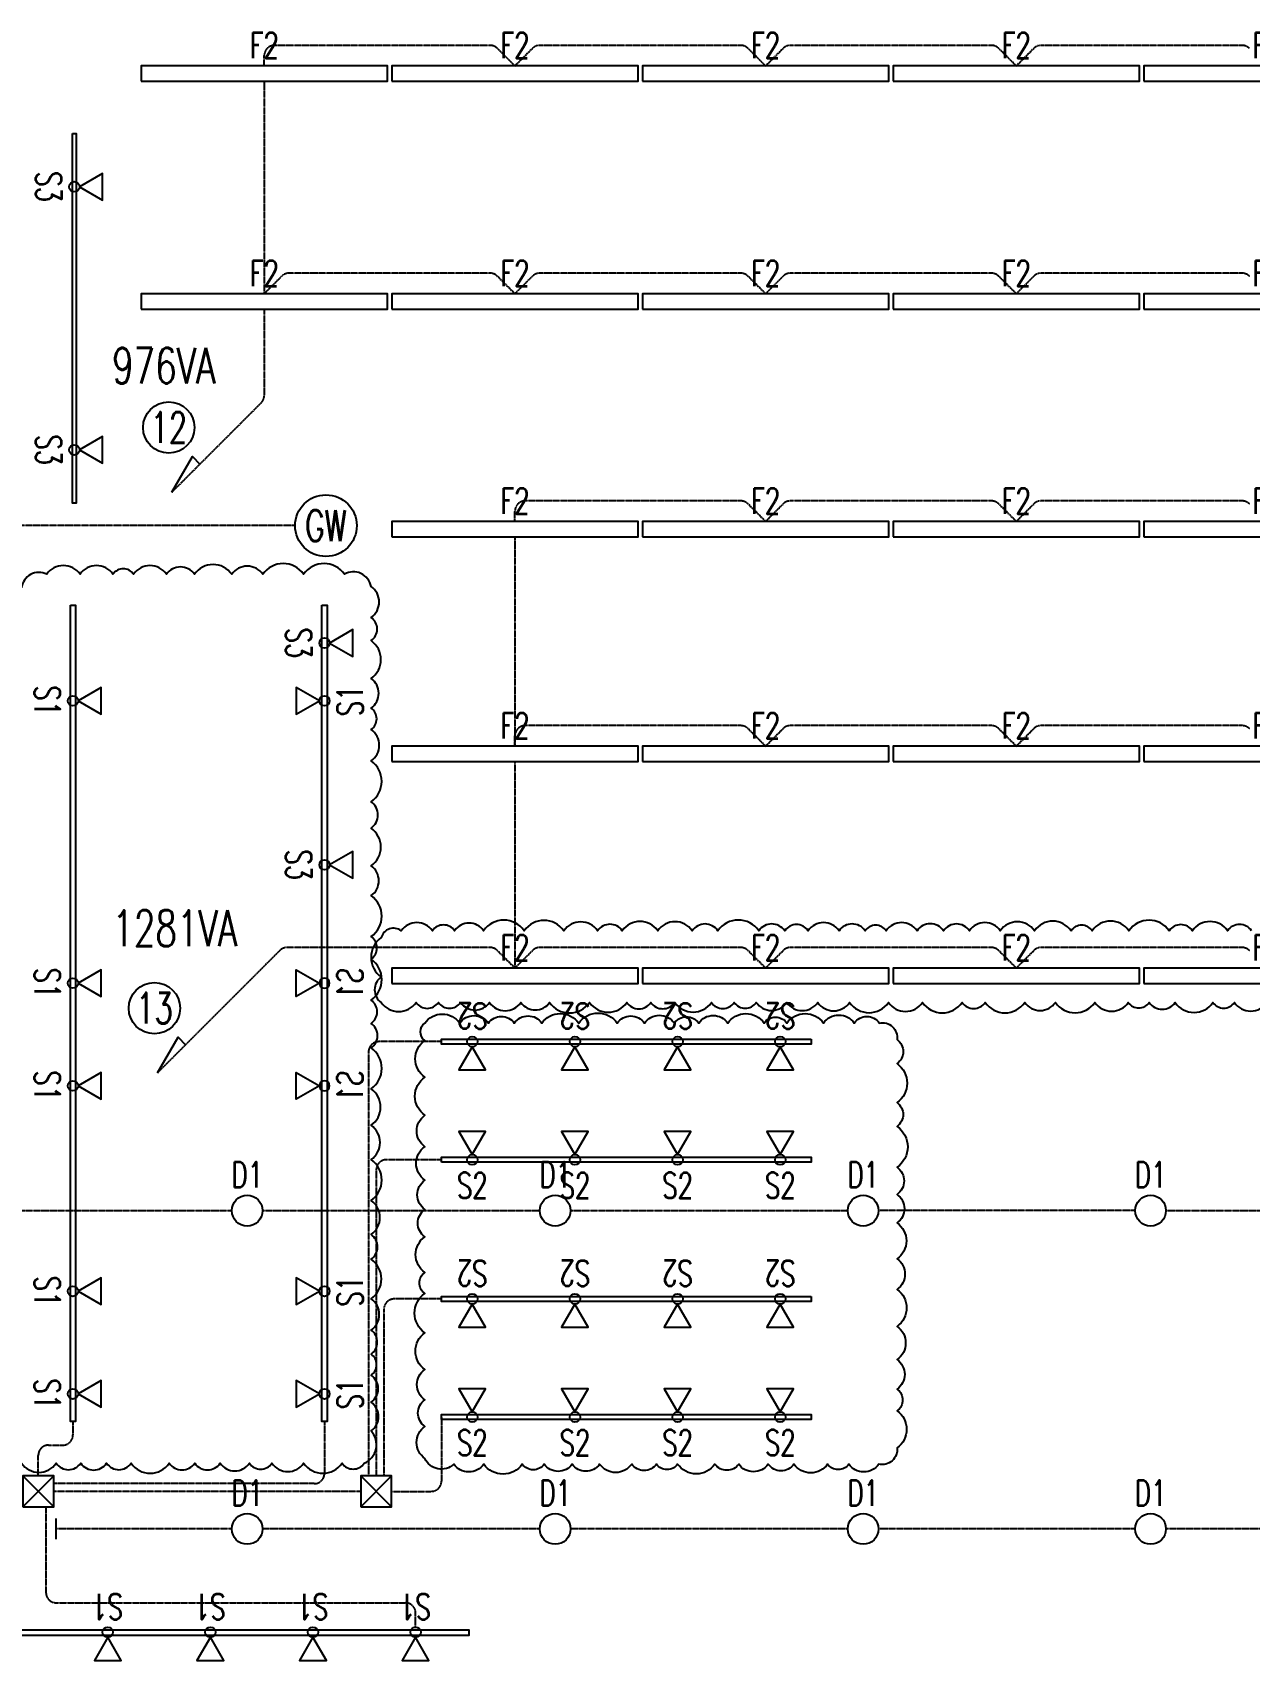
# Model space of a CAD drawing. Header units: millimetres. Extents: x 3999 to 176614, y 1464 to 57550.
# Drawn here: x 133713 to 145567, y 18870 to 34726 of the extents above; entities that cross this region are included whole.
import ezdxf
from ezdxf.enums import TextEntityAlignment as Align

# ---------------------------------------------------------------- set-up
doc = ezdxf.new("R2010")
doc.units = ezdxf.units.MM
doc.header["$LTSCALE"] = 0.2
doc.set_wipeout_variables(frame=1)
doc.linetypes.add('CENTER', pattern=[50.8, 31.75, -6.35, 6.35, -6.35])
for name, color, linetype in [('1_シンボル', 2, 'Continuous'), ('1_回路番号', 4, 'Continuous'), ('1_配線_1', 1, 'Continuous'), ('1_配線_4', 1, 'CENTER')]:
    doc.layers.add(name, color=color, linetype=linetype)
doc.layers.add('1_追加変更', color=10, linetype='Continuous', plot=False)
doc.layers.add('kakure', color=170, linetype='Continuous', plot=False)
doc.styles.get("Standard").update_dxf_attribs({"font": 'simplex.shx', "width": 0.8, "bigfont": 'extfont2.shx'})

# ---------------------------------------------------------------- blocks, each defined once
blk = doc.blocks.new('L-40WX1B')
at = {"color": 0, "linetype": 'ByBlock'}
blk.add_lwpolyline([(-600, -75), (600, -75), (600, 75), (-600, 75)], close=True, dxfattribs=at)
blk = doc.blocks.new('F2')
at = {"layer": '1_シンボル', "lineweight": -3, "xscale": 2}
blk.add_blockref('L-40WX1B', (0, 0), dxfattribs=at)
at = {"layer": 'kakure', "width": 0.7}
blk.add_text('F2', height=250, dxfattribs=at).set_placement((0, 275), align=Align.MIDDLE)
blk = doc.blocks.new('L-DL')
at = {"color": 0, "linetype": 'ByBlock'}
blk.add_circle((0, 0), 150, dxfattribs=at)
blk = doc.blocks.new('D1')
at = {"layer": '1_シンボル', "linetype": 'Continuous', "lineweight": -3, "transparency": 33554687}
blk.add_blockref('L-DL', (0, 0), dxfattribs=at)
at = {"layer": 'kakure', "width": 0.7}
blk.add_text('D1', height=250, dxfattribs=at).set_placement((0, 350), align=Align.MIDDLE)
blk = doc.blocks.new('L-ｽﾎﾟｯﾄﾗｲﾄ')
at = {"color": 0, "linetype": 'ByBlock'}
blk.add_lwpolyline([(100, 0), (325, -130), (325, 130)], close=True, dxfattribs=at)
blk.add_circle((50, 0), 50, dxfattribs=at)
blk = doc.blocks.new('S1')
at = {"layer": '1_シンボル', "lineweight": -3, "rotation": 90}
blk.add_blockref('L-ｽﾎﾟｯﾄﾗｲﾄ', (0, -50), dxfattribs=at)
at = {"layer": 'kakure', "width": 0.7}
blk.add_text('S1', height=250, dxfattribs=at).set_placement((0, -250), align=Align.MIDDLE)
blk = doc.blocks.new('S3')
at = {"layer": '1_シンボル', "lineweight": -3, "rotation": 90}
blk.add_blockref('L-ｽﾎﾟｯﾄﾗｲﾄ', (0, -50), dxfattribs=at)
at = {"layer": 'kakure', "width": 0.7}
blk.add_text('S3', height=250, dxfattribs=at).set_placement((0, -250), align=Align.MIDDLE)
blk = doc.blocks.new('ゲートウェイ')
at = {"color": 0, "lineweight": -3}
blk.add_circle((0, 0), 300, dxfattribs=at)
at = {"color": 0, "lineweight": -3, "width": 0.7}
blk.add_text('GW', height=300, dxfattribs=at).set_placement((0, 0), align=Align.MIDDLE)
blk = doc.blocks.new('C-ﾌﾟﾙﾎﾞｯｸｽ')
at = {"color": 0, "linetype": 'ByBlock'}
for p, q in [((-150, 150), (150, -150)), ((150, 150), (-150, -150))]:
    blk.add_line(p, q, dxfattribs=at)
blk.add_lwpolyline([(-150, -150), (150, -150), (150, 150), (-150, 150)], close=True, dxfattribs=at)
blk = doc.blocks.new('S2')
at = {"layer": '1_シンボル', "lineweight": -3, "rotation": 90}
blk.add_blockref('L-ｽﾎﾟｯﾄﾗｲﾄ', (0, -50), dxfattribs=at)
at = {"layer": 'kakure', "width": 0.7}
blk.add_text('S2', height=250, dxfattribs=at).set_placement((0, -250), align=Align.MIDDLE)

msp = doc.modelspace()

# ---------------------------------------------------------------- linework, layer by layer
at = {"layer": '1_シンボル', "color": 7}
for points in [[(134101, 33743), (134139, 33743), (134139, 30143), (134101, 30143)], [(134082, 29147), (134132, 29147), (134132, 21197), (134082, 21197)], [(136532, 29147), (136582, 29147), (136582, 21197), (136532, 21197)], [(141297, 24922), (141297, 24872), (137697, 24872), (137697, 24922)], [(137697, 23722), (137697, 23772), (141297, 23772), (141297, 23722)], [(141297, 22416), (141297, 22366), (137697, 22366), (137697, 22416)], [(137697, 21216), (137697, 21266), (141297, 21266), (141297, 21216)], [(132985, 19116), (137965, 19116), (137965, 19166), (132985, 19166)]]:
    msp.add_lwpolyline(points, close=True, dxfattribs=at)
at = {"layer": '1_追加変更'}
msp.add_lwpolyline([(145587, 25978, 0.520567), (145354, 25978, 0.520567), (145012, 25978, 0.520567), (144785, 25978, 0.520567), (144393, 25978, 0.520567), (144035, 25978, 0.520567), (143829, 25978, 0.520567), (143473, 25978, 0.520567), (143140, 25978, 0.520567), (142839, 25978, 0.520567), (142587, 25978, 0.520567), (142329, 25978, 0.520567), (142029, 25978, 0.520567), (141823, 25978, 0.520567), (141569, 25978, 0.520567), (141269, 25978, 0.520567), (141040, 25978, 0.520567), (140787, 25978, 0.520567), (140389, 25978, 0.520567), (140139, 25978, 0.520567), (139803, 25978, 0.520567), (139458, 25978, 0.520567), (139218, 25978, 0.520567), (138888, 25978, 0.520567), (138502, 25978, 0.520567), (138107, 25978, 0.520567), (137824, 25978, 0.520567), (137608, 25978, 0.520567), (137305, 25978, 0.520567), (137110, 25910, 0.520567), (137110, 25527, 0.520567), (137110, 25278, 0.520567), (137449, 25278, 0.520567), (137667, 25278, 0.520567), (137883, 25278, 0.520567), (138164, 25278, 0.520567), (138470, 25278, 0.520567), (138749, 25278, 0.520567), (139139, 25278, 0.520567), (139502, 25278, 0.520567), (139736, 25278, 0.520567), (139969, 25278, 0.520567), (140326, 25278, 0.520567), (140548, 25278, 0.520567), (140763, 25278, 0.520567), (141060, 25278, 0.520567), (141362, 25278, 0.520567), (141672, 25278, 0.520567), (142051, 25278, 0.520567), (142382, 25278, 0.520567), (142768, 25278, 0.520567), (142993, 25278, 0.520567), (143379, 25278, 0.520567), (143677, 25278, 0.520567), (144061, 25278, 0.520567), (144387, 25278, 0.520567), (144591, 25278, 0.520567), (144844, 25278, 0.520567), (145212, 25278, 0.520567), (145421, 25278, 0.520567), (145738, 25278, 0.520567)], format="xyb", dxfattribs=at)
msp.add_lwpolyline([(137535, 25078, -0.520567), (137874, 25078, -0.520567), (138154, 25078, -0.520567), (138406, 25078, -0.520567), (138675, 25078, -0.520567), (139033, 25078, -0.520567), (139408, 25078, -0.520567), (139674, 25078, -0.520567), (139965, 25078, -0.520567), (140202, 25078, -0.520567), (140485, 25078, -0.520567), (140839, 25078, -0.520567), (141062, 25078, -0.520567), (141417, 25078, -0.520567), (141718, 25078, -0.520567), (141962, 25078, -0.520567), (142134, 24917, -0.520567), (142134, 24683, -0.520567), (142134, 24303, -0.520567), (142134, 24072, -0.520567), (142134, 23673, -0.520567), (142134, 23408, -0.520567), (142134, 23132, -0.520567), (142134, 22781, -0.520567), (142134, 22484, -0.520567), (142134, 22124, -0.520567), (142134, 21800, -0.520567), (142134, 21512, -0.520567), (142134, 21301, -0.520567), (142134, 20941, -0.520567), (141957, 20782, -0.520567), (141664, 20782, -0.520567), (141458, 20782, -0.520567), (141130, 20782, -0.520567), (140879, 20782, -0.520567), (140592, 20782, -0.520567), (140361, 20782, -0.520567), (139997, 20782, -0.520567), (139791, 20782, -0.520567), (139550, 20782, -0.520567), (139237, 20782, -0.520567), (138969, 20782, -0.520567), (138697, 20782, -0.520567), (138484, 20782, -0.520567), (138109, 20782, -0.520567), (137816, 20782, -0.520567), (137535, 20837, -0.520567), (137535, 21150, -0.520567), (137535, 21409, -0.520567), (137535, 21705, -0.520567), (137535, 22061, -0.520567), (137535, 22445, -0.520567), (137535, 22649, -0.520567), (137535, 22996, -0.520567), (137535, 23262, -0.520567), (137535, 23548, -0.520567), (137535, 23874, -0.520567), (137535, 24180, -0.520567), (137535, 24551, -0.520567), (137535, 24909, -0.520567)], format="xyb", close=True, dxfattribs=at)
at = {"layer": '1_配線_1'}
msp.add_line((133944, 20051), (133944, 20251), dxfattribs=at)
for points in [[(135071, 30250), (135271, 30596), (135344, 30523)], [(134931, 24594), (135131, 24940), (135204, 24867)]]:
    msp.add_lwpolyline(points, dxfattribs=at)
at = {"layer": '1_配線_4'}
for p, q in [((138170, 34601), (136070, 34601)), ((138412, 34401), (138241, 34572)), ((138412, 34401), (138583, 34572)), ((140612, 34601), (138653, 34601)), ((140854, 34401), (140683, 34572)), ((140854, 34401), (141025, 34572)), ((143054, 34601), (141095, 34601)), ((143296, 34401), (143125, 34572)), ((143296, 34401), (143467, 34572)), ((145496, 34601), (143537, 34601)), ((135970, 34401), (135970, 34501)), ((135970, 34251), (135970, 32182)), ((135970, 32182), (136141, 32353)), ((138170, 32382), (136211, 32382)), ((138412, 32182), (138241, 32353)), ((138412, 32182), (138583, 32353)), ((140612, 32382), (138653, 32382)), ((140854, 32182), (140683, 32353)), ((140854, 32182), (141025, 32353)), ((143054, 32382), (141095, 32382)), ((143296, 32182), (143125, 32353)), ((143296, 32182), (143467, 32353)), ((145496, 32382), (143537, 32382)), ((135970, 32032), (135970, 31190)), ((135941, 31120), (135071, 30250)), ((140612, 30164), (138512, 30164)), ((140854, 29964), (140683, 30135)), ((140854, 29964), (141025, 30135)), ((143054, 30164), (141095, 30164)), ((143296, 29964), (143125, 30135)), ((143296, 29964), (143467, 30135)), ((145496, 30164), (143537, 30164)), ((138412, 29964), (138412, 30064)), ((136271, 29923), (132894, 29923)), ((138412, 29814), (138412, 27775)), ((140612, 27975), (138512, 27975)), ((140854, 27775), (140683, 27946)), ((140854, 27775), (141025, 27946)), ((143054, 27975), (141095, 27975)), ((143296, 27775), (143125, 27946)), ((143296, 27775), (143467, 27946)), ((145496, 27975), (143537, 27975)), ((138412, 27775), (138412, 27875)), ((138412, 27625), (138412, 25614)), ((136121, 25784), (134931, 24594)), ((138170, 25814), (136192, 25814)), ((138412, 25614), (138241, 25784)), ((138412, 25614), (138583, 25784)), ((140612, 25814), (138653, 25814)), ((140854, 25614), (140683, 25784)), ((140854, 25614), (141025, 25784)), ((143054, 25814), (141095, 25814)), ((143296, 25614), (143125, 25784)), ((143296, 25614), (143467, 25784)), ((145496, 25814), (143537, 25814)), ((137697, 24897), (137086, 24897)), ((136986, 24797), (136986, 20667)), ((137061, 23647), (137061, 20667)), ((137697, 23747), (137161, 23747)), ((133501, 23251), (135654, 23251)), ((135954, 23251), (138654, 23251)), ((138954, 23251), (141654, 23251)), ((144454, 23251), (141954, 23251)), ((144754, 23251), (147154, 23251)), ((137697, 22391), (137236, 22391)), ((137136, 22291), (137136, 20667)), ((134107, 21197), (134107, 21067)), ((136557, 21197), (136557, 20692)), ((137697, 21241), (137697, 20617)), ((133869, 20967), (134007, 20967)), ((133769, 20667), (133769, 20867)), ((136457, 20592), (133919, 20592)), ((136911, 20517), (133919, 20517)), ((137211, 20517), (137597, 20517)), ((133844, 20367), (133844, 19531)), ((135654, 20151), (133944, 20151)), ((138654, 20151), (135954, 20151)), ((141654, 20151), (138954, 20151)), ((144454, 20151), (141954, 20151)), ((147154, 20151), (144754, 20151)), ((133944, 19431), (137345, 19431)), ((137445, 19195), (137445, 19331))]:
    msp.add_line(p, q, dxfattribs=at)
for centre, start, end in [((136070, 34501), 90, 180), ((138170, 34501), 45, 90), ((138653, 34501), 90, 135), ((140612, 34501), 45, 90), ((141095, 34501), 90, 135), ((143054, 34501), 45, 90), ((143537, 34501), 90, 135), ((145496, 34501), 45, 90), ((136211, 32282), 90, 135), ((138170, 32282), 45, 90), ((138653, 32282), 90, 135), ((140612, 32282), 45, 90), ((141095, 32282), 90, 135), ((143054, 32282), 45, 90), ((143537, 32282), 90, 135), ((145496, 32282), 45, 90), ((135870, 31190), 315, 0), ((138512, 30064), 90, 180), ((140612, 30064), 45, 90), ((141095, 30064), 90, 135), ((143054, 30064), 45, 90), ((143537, 30064), 90, 135), ((145496, 30064), 45, 90), ((138512, 27875), 90, 180), ((140612, 27875), 45, 90), ((141095, 27875), 90, 135), ((143054, 27875), 45, 90), ((143537, 27875), 90, 135), ((145496, 27875), 45, 90), ((136192, 25714), 90, 135), ((138170, 25714), 45, 90), ((138653, 25714), 90, 135), ((140612, 25714), 45, 90), ((141095, 25714), 90, 135), ((143054, 25714), 45, 90), ((143537, 25714), 90, 135), ((145496, 25714), 45, 90), ((137086, 24797), 90, 180), ((137161, 23647), 90, 180), ((137236, 22291), 90, 180), ((133869, 20867), 90, 180), ((134007, 21067), 270, 0), ((136457, 20692), 270, 0), ((137597, 20617), 270, 0), ((133944, 19531), 180, 270), ((137345, 19331), 0, 90)]:
    msp.add_arc(centre, 100, start, end, dxfattribs=at)

# ---------------------------------------------------------------- block references
at = {"layer": '1_シンボル'}
for name, p in [('F2', (135970, 34326)), ('F2', (138412, 34326)), ('F2', (140854, 34326)), ('F2', (143296, 34326)), ('F2', (145738, 34326)), ('F2', (135970, 32107)), ('F2', (138412, 32107)), ('F2', (140854, 32107)), ('F2', (143296, 32107)), ('F2', (145738, 32107)), ('F2', (138412, 29889)), ('F2', (140854, 29889)), ('F2', (143296, 29889)), ('F2', (145738, 29889)), ('ゲートウェイ', (136571, 29923)), ('F2', (138412, 27700)), ('F2', (140854, 27700)), ('F2', (143296, 27700)), ('F2', (145738, 27700)), ('F2', (138412, 25539)), ('F2', (140854, 25539)), ('F2', (143296, 25539)), ('F2', (145738, 25539)), ('S2', (137997, 23747)), ('S2', (138997, 23747)), ('S2', (139997, 23747)), ('S2', (140997, 23747)), ('D1', (135804, 23251)), ('D1', (138804, 23251)), ('D1', (141804, 23251)), ('D1', (144604, 23251)), ('S2', (137997, 21241)), ('S2', (138997, 21241)), ('S2', (139997, 21241)), ('S2', (140997, 21241)), ('D1', (135804, 20151)), ('D1', (138804, 20151)), ('D1', (141804, 20151)), ('D1', (144604, 20151))]:
    msp.add_blockref(name, p, dxfattribs=at)
for name, p, rotation in [('S3', (134120, 33224), 270), ('S3', (134120, 30661), 270), ('S3', (136557, 28780), 270), ('S1', (134107, 28217), 270), ('S1', (136557, 28217), 90), ('S3', (136557, 26619), 270), ('S1', (134107, 25467), 270), ('S2', (137997, 24897), 180), ('S2', (138997, 24897), 180), ('S2', (139997, 24897), 180), ('S2', (140997, 24897), 180), ('S1', (134107, 24467), 270), ('S2', (137997, 22391), 180), ('S2', (138997, 22391), 180), ('S2', (139997, 22391), 180), ('S2', (140997, 22391), 180), ('S1', (134107, 22466), 270), ('S1', (136557, 22466), 90), ('S1', (134107, 21466), 270), ('S1', (136557, 21466), 90), ('S1', (134445, 19145), 180), ('S1', (135445, 19145), 180), ('S1', (136445, 19145), 180), ('S1', (137445, 19145), 180)]:
    msp.add_blockref(name, p, dxfattribs=dict(at, rotation=rotation))
at = {"layer": '1_シンボル', "xscale": -1, "rotation": 90}
for p in [(136557, 25467), (136557, 24467)]:
    msp.add_blockref('S1', p, dxfattribs=at)
at = {"layer": '1_シンボル', "linetype": 'Continuous', "lineweight": -3}
for p in [(133769, 20517), (137061, 20517)]:
    msp.add_blockref('C-ﾌﾟﾙﾎﾞｯｸｽ', p, dxfattribs=at)

# ---------------------------------------------------------------- texts
at = {"layer": 'kakure', "lineweight": -3, "width": 0.7}
msp.add_text('976VA', height=350, dxfattribs=at).set_placement((134488, 31306))
at = {"layer": 'kakure', "color": 210, "lineweight": -3, "width": 0.7}
msp.add_text('1281VA', height=350, dxfattribs=at).set_placement((134490, 25827))

# ---------------------------------------------------------------- next in the draw order: wipeouts: each hides what was drawn before it
for points in [[(135039, 31171), (135037, 31171), (135035, 31171), (135033, 31171), (135032, 31171), (135030, 31171), (135028, 31171), (135026, 31171), (135024, 31171), (135022, 31171), (135021, 31171), (135019, 31170), (135017, 31170), (135015, 31170), (135013, 31170), (135011, 31170), (135010, 31170), (135008, 31169), (135006, 31169), (135004, 31169), (135002, 31169), (135001, 31168), (134999, 31168), (134997, 31168), (134995, 31168), (134993, 31167), (134992, 31167), (134990, 31167), (134988, 31166), (134986, 31166), (134984, 31166), (134982, 31165), (134981, 31165), (134979, 31165), (134977, 31164), (134975, 31164), (134974, 31163), (134972, 31163), (134970, 31163), (134968, 31162), (134966, 31162), (134965, 31161), (134963, 31161), (134961, 31160), (134959, 31160), (134958, 31159), (134956, 31159), (134954, 31158), (134952, 31158), (134951, 31157), (134949, 31157), (134947, 31156), (134945, 31155), (134944, 31155), (134942, 31154), (134940, 31154), (134938, 31153), (134937, 31152), (134935, 31152), (134933, 31151), (134932, 31150), (134930, 31150), (134928, 31149), (134927, 31148), (134925, 31148), (134923, 31147), (134921, 31146), (134920, 31145), (134918, 31145), (134916, 31144), (134915, 31143), (134913, 31142), (134912, 31141), (134910, 31141), (134908, 31140), (134907, 31139), (134905, 31138), (134903, 31137), (134902, 31136), (134900, 31135), (134899, 31135), (134897, 31134), (134895, 31133), (134894, 31132), (134892, 31131), (134891, 31130), (134889, 31129), (134887, 31128), (134886, 31127), (134884, 31126), (134883, 31125), (134881, 31124), (134880, 31123), (134878, 31122), (134877, 31121), (134875, 31120), (134874, 31119), (134872, 31118), (134871, 31117), (134869, 31116), (134868, 31115), (134866, 31114), (134865, 31113), (134863, 31112), (134862, 31110), (134860, 31109), (134859, 31108), (134857, 31107), (134856, 31106), (134855, 31105), (134853, 31104), (134852, 31102), (134850, 31101), (134849, 31100), (134848, 31099), (134846, 31098), (134845, 31096), (134844, 31095), (134842, 31094), (134841, 31093), (134840, 31091), (134838, 31090), (134837, 31089), (134836, 31088), (134834, 31086), (134833, 31085), (134832, 31084), (134830, 31082), (134829, 31081), (134828, 31080), (134827, 31078), (134825, 31077), (134824, 31076), (134823, 31074), (134822, 31073), (134820, 31072), (134819, 31070), (134818, 31069), (134817, 31067), (134816, 31066), (134815, 31065), (134813, 31063), (134812, 31062), (134811, 31060), (134810, 31059), (134809, 31058), (134808, 31056), (134807, 31055), (134806, 31053), (134804, 31052), (134803, 31050), (134802, 31049), (134801, 31047), (134800, 31046), (134799, 31044), (134798, 31043), (134797, 31041), (134796, 31040), (134795, 31038), (134794, 31037), (134793, 31035), (134792, 31033), (134791, 31032), (134790, 31030), (134789, 31029), (134788, 31027), (134787, 31026), (134786, 31024), (134786, 31022), (134785, 31021), (134784, 31019), (134783, 31018), (134782, 31016), (134781, 31014), (134780, 31013), (134780, 31011), (134779, 31009), (134778, 31008), (134777, 31006), (134776, 31004), (134776, 31003), (134775, 31001), (134774, 30999), (134773, 30998), (134773, 30996), (134772, 30994), (134771, 30993), (134770, 30991), (134770, 30989), (134769, 30988), (134768, 30986), (134768, 30984), (134767, 30983), (134766, 30981), (134766, 30979), (134765, 30977), (134765, 30976), (134764, 30974), (134763, 30972), (134763, 30970), (134762, 30969), (134762, 30967), (134761, 30965), (134761, 30963), (134760, 30962), (134760, 30960), (134759, 30958), (134759, 30956), (134758, 30955), (134758, 30953), (134757, 30951), (134757, 30949), (134756, 30948), (134756, 30946), (134755, 30944), (134755, 30942), (134755, 30940), (134754, 30939), (134754, 30937), (134754, 30935), (134753, 30933), (134753, 30931), (134753, 30930), (134752, 30928), (134752, 30926), (134752, 30924), (134751, 30922), (134751, 30921), (134751, 30919), (134751, 30917), (134750, 30915), (134750, 30913), (134750, 30911), (134750, 30910), (134750, 30908), (134749, 30906), (134749, 30904), (134749, 30902), (134749, 30901), (134749, 30899), (134749, 30897), (134749, 30895), (134748, 30893), (134748, 30891), (134748, 30890), (134748, 30888), (134748, 30886), (134748, 30884), (134748, 30882), (134748, 30880), (134748, 30879), (134748, 30877), (134748, 30875), (134748, 30873), (134748, 30871), (134748, 30869), (134748, 30868), (134748, 30866), (134749, 30864), (134749, 30862), (134749, 30860), (134749, 30858), (134749, 30857), (134749, 30855), (134749, 30853), (134750, 30851), (134750, 30849), (134750, 30847), (134750, 30846), (134750, 30844), (134751, 30842), (134751, 30840), (134751, 30838), (134751, 30837), (134752, 30835), (134752, 30833), (134752, 30831), (134753, 30829), (134753, 30828), (134753, 30826), (134754, 30824), (134754, 30822), (134754, 30820), (134755, 30819), (134755, 30817), (134755, 30815), (134756, 30813), (134756, 30811), (134757, 30810), (134757, 30808), (134758, 30806), (134758, 30804), (134759, 30803), (134759, 30801), (134760, 30799), (134760, 30797), (134761, 30795), (134761, 30794), (134762, 30792), (134762, 30790), (134763, 30788), (134763, 30787), (134764, 30785), (134765, 30783), (134765, 30782), (134766, 30780), (134766, 30778), (134767, 30776), (134768, 30775), (134768, 30773), (134769, 30771), (134770, 30770), (134770, 30768), (134771, 30766), (134772, 30764), (134773, 30763), (134773, 30761), (134774, 30759), (134775, 30758), (134776, 30756), (134776, 30754), (134777, 30753), (134778, 30751), (134779, 30750), (134780, 30748), (134780, 30746), (134781, 30745), (134782, 30743), (134783, 30741), (134784, 30740), (134785, 30738), (134786, 30737), (134786, 30735), (134787, 30733), (134788, 30732), (134789, 30730), (134790, 30729), (134791, 30727), (134792, 30726), (134793, 30724), (134794, 30722), (134795, 30721), (134796, 30719), (134797, 30718), (134798, 30716), (134799, 30715), (134800, 30713), (134801, 30712), (134802, 30710), (134803, 30709), (134804, 30707), (134806, 30706), (134807, 30704), (134808, 30703), (134809, 30701), (134810, 30700), (134811, 30699), (134812, 30697), (134813, 30696), (134815, 30694), (134816, 30693), (134817, 30691), (134818, 30690), (134819, 30689), (134820, 30687), (134822, 30686), (134823, 30685), (134824, 30683), (134825, 30682), (134827, 30680), (134828, 30679), (134829, 30678), (134830, 30676), (134832, 30675), (134833, 30674), (134834, 30673), (134836, 30671), (134837, 30670), (134838, 30669), (134840, 30667), (134841, 30666), (134842, 30665), (134844, 30664), (134845, 30663), (134846, 30661), (134848, 30660), (134849, 30659), (134850, 30658), (134852, 30656), (134853, 30655), (134855, 30654), (134856, 30653), (134857, 30652), (134859, 30651), (134860, 30650), (134862, 30648), (134863, 30647), (134865, 30646), (134866, 30645), (134868, 30644), (134869, 30643), (134871, 30642), (134872, 30641), (134874, 30640), (134875, 30639), (134877, 30638), (134878, 30637), (134880, 30636), (134881, 30635), (134883, 30634), (134884, 30633), (134886, 30632), (134887, 30631), (134889, 30630), (134891, 30629), (134892, 30628), (134894, 30627), (134895, 30626), (134897, 30625), (134899, 30624), (134900, 30623), (134902, 30623), (134903, 30622), (134905, 30621), (134907, 30620), (134908, 30619), (134910, 30618), (134912, 30618), (134913, 30617), (134915, 30616), (134916, 30615), (134918, 30614), (134920, 30614), (134921, 30613), (134923, 30612), (134925, 30611), (134927, 30611), (134928, 30610), (134930, 30609), (134932, 30609), (134933, 30608), (134935, 30607), (134937, 30607), (134938, 30606), (134940, 30605), (134942, 30605), (134944, 30604), (134945, 30604), (134947, 30603), (134949, 30602), (134951, 30602), (134952, 30601), (134954, 30601), (134956, 30600), (134958, 30600), (134959, 30599), (134961, 30599), (134963, 30598), (134965, 30598), (134966, 30597), (134968, 30597), (134970, 30596), (134972, 30596), (134974, 30595), (134975, 30595), (134977, 30595), (134979, 30594), (134981, 30594), (134982, 30593), (134984, 30593), (134986, 30593), (134988, 30592), (134990, 30592), (134992, 30592), (134993, 30592), (134995, 30591), (134997, 30591), (134999, 30591), (135001, 30590), (135002, 30590), (135004, 30590), (135006, 30590), (135008, 30590), (135010, 30589), (135011, 30589), (135013, 30589), (135015, 30589), (135017, 30589), (135019, 30589), (135021, 30588), (135022, 30588), (135024, 30588), (135026, 30588), (135028, 30588), (135030, 30588), (135032, 30588), (135033, 30588), (135035, 30588), (135037, 30588), (135039, 30588), (135041, 30588), (135043, 30588), (135044, 30588), (135046, 30588), (135048, 30588), (135050, 30588), (135052, 30588), (135054, 30588), (135055, 30588), (135057, 30588), (135059, 30588), (135061, 30589), (135063, 30589), (135065, 30589), (135066, 30589), (135068, 30589), (135070, 30589), (135072, 30590), (135074, 30590), (135075, 30590), (135077, 30590), (135079, 30590), (135081, 30591), (135083, 30591), (135085, 30591), (135086, 30592), (135088, 30592), (135090, 30592), (135092, 30592), (135094, 30593), (135095, 30593), (135097, 30593), (135099, 30594), (135101, 30594), (135103, 30595), (135104, 30595), (135106, 30595), (135108, 30596), (135110, 30596), (135111, 30597), (135113, 30597), (135115, 30598), (135117, 30598), (135119, 30599), (135120, 30599), (135122, 30600), (135124, 30600), (135126, 30601), (135127, 30601), (135129, 30602), (135131, 30602), (135133, 30603), (135134, 30604), (135136, 30604), (135138, 30605), (135140, 30605), (135141, 30606), (135143, 30607), (135145, 30607), (135146, 30608), (135148, 30609), (135150, 30609), (135151, 30610), (135153, 30611), (135155, 30611), (135157, 30612), (135158, 30613), (135160, 30614), (135162, 30614), (135163, 30615), (135165, 30616), (135167, 30617), (135168, 30618), (135170, 30618), (135171, 30619), (135173, 30620), (135175, 30621), (135176, 30622), (135178, 30623), (135180, 30623), (135181, 30624), (135183, 30625), (135184, 30626), (135186, 30627), (135188, 30628), (135189, 30629), (135191, 30630), (135192, 30631), (135194, 30632), (135195, 30633), (135197, 30634), (135198, 30635), (135200, 30636), (135202, 30637), (135203, 30638), (135205, 30639), (135206, 30640), (135208, 30641), (135209, 30642), (135211, 30643), (135212, 30644), (135213, 30645), (135215, 30646), (135216, 30647), (135218, 30648), (135219, 30650), (135221, 30651), (135222, 30652), (135224, 30653), (135225, 30654), (135226, 30655), (135228, 30656), (135229, 30658), (135231, 30659), (135232, 30660), (135233, 30661), (135235, 30663), (135236, 30664), (135237, 30665), (135239, 30666), (135240, 30667), (135241, 30669), (135243, 30670), (135244, 30671), (135245, 30673), (135247, 30674), (135248, 30675), (135249, 30676), (135251, 30678), (135252, 30679), (135253, 30680), (135254, 30682), (135256, 30683), (135257, 30685), (135258, 30686), (135259, 30687), (135260, 30689), (135262, 30690), (135263, 30691), (135264, 30693), (135265, 30694), (135266, 30696), (135267, 30697), (135269, 30699), (135270, 30700), (135271, 30701), (135272, 30703), (135273, 30704), (135274, 30706), (135275, 30707), (135276, 30709), (135277, 30710), (135278, 30712), (135280, 30713), (135281, 30715), (135282, 30716), (135283, 30718), (135284, 30719), (135285, 30721), (135286, 30722), (135287, 30724), (135288, 30726), (135289, 30727), (135289, 30729), (135290, 30730), (135291, 30732), (135292, 30733), (135293, 30735), (135294, 30737), (135295, 30738), (135296, 30740), (135297, 30741), (135298, 30743), (135298, 30745), (135299, 30746), (135300, 30748), (135301, 30750), (135302, 30751), (135303, 30753), (135303, 30754), (135304, 30756), (135305, 30758), (135306, 30759), (135306, 30761), (135307, 30763), (135308, 30764), (135309, 30766), (135309, 30768), (135310, 30770), (135311, 30771), (135311, 30773), (135312, 30775), (135313, 30776), (135313, 30778), (135314, 30780), (135315, 30782), (135315, 30783), (135316, 30785), (135316, 30787), (135317, 30788), (135318, 30790), (135318, 30792), (135319, 30794), (135319, 30795), (135320, 30797), (135320, 30799), (135321, 30801), (135321, 30803), (135322, 30804), (135322, 30806), (135323, 30808), (135323, 30810), (135323, 30811), (135324, 30813), (135324, 30815), (135325, 30817), (135325, 30819), (135325, 30820), (135326, 30822), (135326, 30824), (135327, 30826), (135327, 30828), (135327, 30829), (135327, 30831), (135328, 30833), (135328, 30835), (135328, 30837), (135329, 30838), (135329, 30840), (135329, 30842), (135329, 30844), (135330, 30846), (135330, 30847), (135330, 30849), (135330, 30851), (135330, 30853), (135330, 30855), (135331, 30857), (135331, 30858), (135331, 30860), (135331, 30862), (135331, 30864), (135331, 30866), (135331, 30868), (135331, 30869), (135331, 30871), (135331, 30873), (135331, 30875), (135331, 30877), (135332, 30879), (135332, 30880), (135331, 30882), (135331, 30884), (135331, 30886), (135331, 30888), (135331, 30890), (135331, 30891), (135331, 30893), (135331, 30895), (135331, 30897), (135331, 30899), (135331, 30901), (135331, 30902), (135330, 30904), (135330, 30906), (135330, 30908), (135330, 30910), (135330, 30911), (135330, 30913), (135329, 30915), (135329, 30917), (135329, 30919), (135329, 30921), (135328, 30922), (135328, 30924), (135328, 30926), (135327, 30928), (135327, 30930), (135327, 30931), (135327, 30933), (135326, 30935), (135326, 30937), (135325, 30939), (135325, 30940), (135325, 30942), (135324, 30944), (135324, 30946), (135323, 30948), (135323, 30949), (135323, 30951), (135322, 30953), (135322, 30955), (135321, 30956), (135321, 30958), (135320, 30960), (135320, 30962), (135319, 30963), (135319, 30965), (135318, 30967), (135318, 30969), (135317, 30970), (135316, 30972), (135316, 30974), (135315, 30976), (135315, 30977), (135314, 30979), (135313, 30981), (135313, 30983), (135312, 30984), (135311, 30986), (135311, 30988), (135310, 30989), (135309, 30991), (135309, 30993), (135308, 30994), (135307, 30996), (135306, 30998), (135306, 30999), (135305, 31001), (135304, 31003), (135303, 31004), (135303, 31006), (135302, 31008), (135301, 31009), (135300, 31011), (135299, 31013), (135298, 31014), (135298, 31016), (135297, 31018), (135296, 31019), (135295, 31021), (135294, 31022), (135293, 31024), (135292, 31026), (135291, 31027), (135290, 31029), (135289, 31030), (135289, 31032), (135288, 31033), (135287, 31035), (135286, 31037), (135285, 31038), (135284, 31040), (135283, 31041), (135282, 31043), (135281, 31044), (135280, 31046), (135278, 31047), (135277, 31049), (135276, 31050), (135275, 31052), (135274, 31053), (135273, 31055), (135272, 31056), (135271, 31058), (135270, 31059), (135269, 31060), (135267, 31062), (135266, 31063), (135265, 31065), (135264, 31066), (135263, 31067), (135262, 31069), (135260, 31070), (135259, 31072), (135258, 31073), (135257, 31074), (135256, 31076), (135254, 31077), (135253, 31078), (135252, 31080), (135251, 31081), (135249, 31082), (135248, 31084), (135247, 31085), (135245, 31086), (135244, 31088), (135243, 31089), (135241, 31090), (135240, 31091), (135239, 31093), (135237, 31094), (135236, 31095), (135235, 31096), (135233, 31098), (135232, 31099), (135231, 31100), (135229, 31101), (135228, 31102), (135226, 31104), (135225, 31105), (135224, 31106), (135222, 31107), (135221, 31108), (135219, 31109), (135218, 31110), (135216, 31112), (135215, 31113), (135213, 31114), (135212, 31115), (135211, 31116), (135209, 31117), (135208, 31118), (135206, 31119), (135205, 31120), (135203, 31121), (135202, 31122), (135200, 31123), (135198, 31124), (135197, 31125), (135195, 31126), (135194, 31127), (135192, 31128), (135191, 31129), (135189, 31130), (135188, 31131), (135186, 31132), (135184, 31133), (135183, 31134), (135181, 31135), (135180, 31135), (135178, 31136), (135176, 31137), (135175, 31138), (135173, 31139), (135171, 31140), (135170, 31141), (135168, 31141), (135167, 31142), (135165, 31143), (135163, 31144), (135162, 31145), (135160, 31145), (135158, 31146), (135157, 31147), (135155, 31148), (135153, 31148), (135151, 31149), (135150, 31150), (135148, 31150), (135146, 31151), (135145, 31152), (135143, 31152), (135141, 31153), (135140, 31154), (135138, 31154), (135136, 31155), (135134, 31155), (135133, 31156), (135131, 31157), (135129, 31157), (135127, 31158), (135126, 31158), (135124, 31159), (135122, 31159), (135120, 31160), (135119, 31160), (135117, 31161), (135115, 31161), (135113, 31162), (135111, 31162), (135110, 31163), (135108, 31163), (135106, 31163), (135104, 31164), (135103, 31164), (135101, 31165), (135099, 31165), (135097, 31165), (135095, 31166), (135094, 31166), (135092, 31166), (135090, 31167), (135088, 31167), (135086, 31167), (135085, 31168), (135083, 31168), (135081, 31168), (135079, 31168), (135077, 31169), (135075, 31169), (135074, 31169), (135072, 31169), (135070, 31170), (135068, 31170), (135066, 31170), (135065, 31170), (135063, 31170), (135061, 31170), (135059, 31171), (135057, 31171), (135055, 31171), (135054, 31171), (135052, 31171), (135050, 31171), (135048, 31171), (135046, 31171), (135044, 31171), (135043, 31171), (135041, 31171)], [(134899, 25515), (134897, 25515), (134895, 25515), (134893, 25515), (134891, 25515), (134890, 25515), (134888, 25515), (134886, 25515), (134884, 25515), (134882, 25515), (134880, 25514), (134879, 25514), (134877, 25514), (134875, 25514), (134873, 25514), (134871, 25514), (134870, 25514), (134868, 25513), (134866, 25513), (134864, 25513), (134862, 25513), (134860, 25512), (134859, 25512), (134857, 25512), (134855, 25512), (134853, 25511), (134851, 25511), (134850, 25511), (134848, 25510), (134846, 25510), (134844, 25510), (134842, 25509), (134841, 25509), (134839, 25509), (134837, 25508), (134835, 25508), (134833, 25507), (134832, 25507), (134830, 25507), (134828, 25506), (134826, 25506), (134825, 25505), (134823, 25505), (134821, 25504), (134819, 25504), (134817, 25503), (134816, 25503), (134814, 25502), (134812, 25502), (134810, 25501), (134809, 25501), (134807, 25500), (134805, 25499), (134803, 25499), (134802, 25498), (134800, 25498), (134798, 25497), (134797, 25496), (134795, 25496), (134793, 25495), (134791, 25494), (134790, 25494), (134788, 25493), (134786, 25492), (134785, 25491), (134783, 25491), (134781, 25490), (134780, 25489), (134778, 25489), (134776, 25488), (134775, 25487), (134773, 25486), (134771, 25485), (134770, 25485), (134768, 25484), (134766, 25483), (134765, 25482), (134763, 25481), (134762, 25480), (134760, 25479), (134758, 25479), (134757, 25478), (134755, 25477), (134754, 25476), (134752, 25475), (134750, 25474), (134749, 25473), (134747, 25472), (134746, 25471), (134744, 25470), (134743, 25469), (134741, 25468), (134740, 25467), (134738, 25466), (134737, 25465), (134735, 25464), (134733, 25463), (134732, 25462), (134730, 25461), (134729, 25460), (134728, 25459), (134726, 25458), (134725, 25457), (134723, 25456), (134722, 25454), (134720, 25453), (134719, 25452), (134717, 25451), (134716, 25450), (134714, 25449), (134713, 25448), (134712, 25446), (134710, 25445), (134709, 25444), (134708, 25443), (134706, 25442), (134705, 25440), (134703, 25439), (134702, 25438), (134701, 25437), (134699, 25435), (134698, 25434), (134697, 25433), (134695, 25432), (134694, 25430), (134693, 25429), (134692, 25428), (134690, 25426), (134689, 25425), (134688, 25424), (134686, 25422), (134685, 25421), (134684, 25420), (134683, 25418), (134682, 25417), (134680, 25416), (134679, 25414), (134678, 25413), (134677, 25411), (134676, 25410), (134674, 25409), (134673, 25407), (134672, 25406), (134671, 25404), (134670, 25403), (134669, 25401), (134668, 25400), (134666, 25399), (134665, 25397), (134664, 25396), (134663, 25394), (134662, 25393), (134661, 25391), (134660, 25390), (134659, 25388), (134658, 25387), (134657, 25385), (134656, 25384), (134655, 25382), (134654, 25380), (134653, 25379), (134652, 25377), (134651, 25376), (134650, 25374), (134649, 25373), (134648, 25371), (134647, 25370), (134646, 25368), (134645, 25366), (134645, 25365), (134644, 25363), (134643, 25362), (134642, 25360), (134641, 25358), (134640, 25357), (134639, 25355), (134639, 25353), (134638, 25352), (134637, 25350), (134636, 25348), (134635, 25347), (134635, 25345), (134634, 25343), (134633, 25342), (134632, 25340), (134632, 25338), (134631, 25337), (134630, 25335), (134630, 25333), (134629, 25332), (134628, 25330), (134628, 25328), (134627, 25327), (134626, 25325), (134626, 25323), (134625, 25321), (134624, 25320), (134624, 25318), (134623, 25316), (134623, 25314), (134622, 25313), (134621, 25311), (134621, 25309), (134620, 25307), (134620, 25306), (134619, 25304), (134619, 25302), (134618, 25300), (134618, 25299), (134617, 25297), (134617, 25295), (134617, 25293), (134616, 25292), (134616, 25290), (134615, 25288), (134615, 25286), (134614, 25284), (134614, 25283), (134614, 25281), (134613, 25279), (134613, 25277), (134613, 25275), (134612, 25274), (134612, 25272), (134612, 25270), (134611, 25268), (134611, 25266), (134611, 25265), (134611, 25263), (134610, 25261), (134610, 25259), (134610, 25257), (134610, 25255), (134610, 25254), (134609, 25252), (134609, 25250), (134609, 25248), (134609, 25246), (134609, 25244), (134609, 25243), (134609, 25241), (134608, 25239), (134608, 25237), (134608, 25235), (134608, 25234), (134608, 25232), (134608, 25230), (134608, 25228), (134608, 25226), (134608, 25224), (134608, 25223), (134608, 25221), (134608, 25219), (134608, 25217), (134608, 25215), (134608, 25213), (134608, 25212), (134608, 25210), (134608, 25208), (134609, 25206), (134609, 25204), (134609, 25202), (134609, 25201), (134609, 25199), (134609, 25197), (134609, 25195), (134610, 25193), (134610, 25191), (134610, 25190), (134610, 25188), (134610, 25186), (134611, 25184), (134611, 25182), (134611, 25181), (134611, 25179), (134612, 25177), (134612, 25175), (134612, 25173), (134613, 25171), (134613, 25170), (134613, 25168), (134614, 25166), (134614, 25164), (134614, 25163), (134615, 25161), (134615, 25159), (134616, 25157), (134616, 25155), (134617, 25154), (134617, 25152), (134617, 25150), (134618, 25148), (134618, 25146), (134619, 25145), (134619, 25143), (134620, 25141), (134620, 25139), (134621, 25138), (134621, 25136), (134622, 25134), (134623, 25132), (134623, 25131), (134624, 25129), (134624, 25127), (134625, 25126), (134626, 25124), (134626, 25122), (134627, 25120), (134628, 25119), (134628, 25117), (134629, 25115), (134630, 25114), (134630, 25112), (134631, 25110), (134632, 25108), (134632, 25107), (134633, 25105), (134634, 25103), (134635, 25102), (134635, 25100), (134636, 25098), (134637, 25097), (134638, 25095), (134639, 25093), (134639, 25092), (134640, 25090), (134641, 25089), (134642, 25087), (134643, 25085), (134644, 25084), (134645, 25082), (134645, 25081), (134646, 25079), (134647, 25077), (134648, 25076), (134649, 25074), (134650, 25073), (134651, 25071), (134652, 25069), (134653, 25068), (134654, 25066), (134655, 25065), (134656, 25063), (134657, 25062), (134658, 25060), (134659, 25059), (134660, 25057), (134661, 25056), (134662, 25054), (134663, 25053), (134664, 25051), (134665, 25050), (134666, 25048), (134668, 25047), (134669, 25045), (134670, 25044), (134671, 25043), (134672, 25041), (134673, 25040), (134674, 25038), (134676, 25037), (134677, 25035), (134678, 25034), (134679, 25033), (134680, 25031), (134682, 25030), (134683, 25029), (134684, 25027), (134685, 25026), (134686, 25024), (134688, 25023), (134689, 25022), (134690, 25020), (134692, 25019), (134693, 25018), (134694, 25017), (134695, 25015), (134697, 25014), (134698, 25013), (134699, 25011), (134701, 25010), (134702, 25009), (134703, 25008), (134705, 25006), (134706, 25005), (134708, 25004), (134709, 25003), (134710, 25002), (134712, 25000), (134713, 24999), (134714, 24998), (134716, 24997), (134717, 24996), (134719, 24995), (134720, 24994), (134722, 24992), (134723, 24991), (134725, 24990), (134726, 24989), (134728, 24988), (134729, 24987), (134730, 24986), (134732, 24985), (134733, 24984), (134735, 24983), (134737, 24982), (134738, 24981), (134740, 24980), (134741, 24979), (134743, 24978), (134744, 24977), (134746, 24976), (134747, 24975), (134749, 24974), (134750, 24973), (134752, 24972), (134754, 24971), (134755, 24970), (134757, 24969), (134758, 24968), (134760, 24967), (134762, 24967), (134763, 24966), (134765, 24965), (134766, 24964), (134768, 24963), (134770, 24962), (134771, 24962), (134773, 24961), (134775, 24960), (134776, 24959), (134778, 24958), (134780, 24958), (134781, 24957), (134783, 24956), (134785, 24955), (134786, 24955), (134788, 24954), (134790, 24953), (134791, 24953), (134793, 24952), (134795, 24951), (134797, 24951), (134798, 24950), (134800, 24949), (134802, 24949), (134803, 24948), (134805, 24948), (134807, 24947), (134809, 24946), (134810, 24946), (134812, 24945), (134814, 24945), (134816, 24944), (134817, 24944), (134819, 24943), (134821, 24943), (134823, 24942), (134825, 24942), (134826, 24941), (134828, 24941), (134830, 24940), (134832, 24940), (134833, 24939), (134835, 24939), (134837, 24939), (134839, 24938), (134841, 24938), (134842, 24937), (134844, 24937), (134846, 24937), (134848, 24936), (134850, 24936), (134851, 24936), (134853, 24936), (134855, 24935), (134857, 24935), (134859, 24935), (134860, 24934), (134862, 24934), (134864, 24934), (134866, 24934), (134868, 24934), (134870, 24933), (134871, 24933), (134873, 24933), (134875, 24933), (134877, 24933), (134879, 24933), (134880, 24932), (134882, 24932), (134884, 24932), (134886, 24932), (134888, 24932), (134890, 24932), (134891, 24932), (134893, 24932), (134895, 24932), (134897, 24932), (134899, 24932), (134901, 24932), (134902, 24932), (134904, 24932), (134906, 24932), (134908, 24932), (134910, 24932), (134912, 24932), (134913, 24932), (134915, 24932), (134917, 24932), (134919, 24932), (134921, 24933), (134923, 24933), (134924, 24933), (134926, 24933), (134928, 24933), (134930, 24933), (134932, 24934), (134934, 24934), (134935, 24934), (134937, 24934), (134939, 24934), (134941, 24935), (134943, 24935), (134944, 24935), (134946, 24936), (134948, 24936), (134950, 24936), (134952, 24936), (134953, 24937), (134955, 24937), (134957, 24937), (134959, 24938), (134961, 24938), (134962, 24939), (134964, 24939), (134966, 24939), (134968, 24940), (134970, 24940), (134971, 24941), (134973, 24941), (134975, 24942), (134977, 24942), (134978, 24943), (134980, 24943), (134982, 24944), (134984, 24944), (134985, 24945), (134987, 24945), (134989, 24946), (134991, 24946), (134992, 24947), (134994, 24948), (134996, 24948), (134998, 24949), (134999, 24949), (135001, 24950), (135003, 24951), (135005, 24951), (135006, 24952), (135008, 24953), (135010, 24953), (135011, 24954), (135013, 24955), (135015, 24955), (135016, 24956), (135018, 24957), (135020, 24958), (135021, 24958), (135023, 24959), (135025, 24960), (135026, 24961), (135028, 24962), (135030, 24962), (135031, 24963), (135033, 24964), (135035, 24965), (135036, 24966), (135038, 24967), (135039, 24967), (135041, 24968), (135043, 24969), (135044, 24970), (135046, 24971), (135047, 24972), (135049, 24973), (135051, 24974), (135052, 24975), (135054, 24976), (135055, 24977), (135057, 24978), (135058, 24979), (135060, 24980), (135061, 24981), (135063, 24982), (135064, 24983), (135066, 24984), (135067, 24985), (135069, 24986), (135070, 24987), (135072, 24988), (135073, 24989), (135075, 24990), (135076, 24991), (135078, 24992), (135079, 24994), (135081, 24995), (135082, 24996), (135083, 24997), (135085, 24998), (135086, 24999), (135088, 25000), (135089, 25002), (135091, 25003), (135092, 25004), (135093, 25005), (135095, 25006), (135096, 25008), (135097, 25009), (135099, 25010), (135100, 25011), (135101, 25013), (135103, 25014), (135104, 25015), (135105, 25017), (135107, 25018), (135108, 25019), (135109, 25020), (135110, 25022), (135112, 25023), (135113, 25024), (135114, 25026), (135115, 25027), (135117, 25029), (135118, 25030), (135119, 25031), (135120, 25033), (135121, 25034), (135123, 25035), (135124, 25037), (135125, 25038), (135126, 25040), (135127, 25041), (135128, 25043), (135130, 25044), (135131, 25045), (135132, 25047), (135133, 25048), (135134, 25050), (135135, 25051), (135136, 25053), (135137, 25054), (135138, 25056), (135139, 25057), (135140, 25059), (135141, 25060), (135142, 25062), (135143, 25063), (135144, 25065), (135145, 25066), (135146, 25068), (135147, 25069), (135148, 25071), (135149, 25073), (135150, 25074), (135151, 25076), (135152, 25077), (135153, 25079), (135154, 25081), (135155, 25082), (135156, 25084), (135157, 25085), (135157, 25087), (135158, 25089), (135159, 25090), (135160, 25092), (135161, 25093), (135162, 25095), (135162, 25097), (135163, 25098), (135164, 25100), (135165, 25102), (135166, 25103), (135166, 25105), (135167, 25107), (135168, 25108), (135168, 25110), (135169, 25112), (135170, 25114), (135171, 25115), (135171, 25117), (135172, 25119), (135173, 25120), (135173, 25122), (135174, 25124), (135174, 25126), (135175, 25127), (135176, 25129), (135176, 25131), (135177, 25132), (135177, 25134), (135178, 25136), (135178, 25138), (135179, 25139), (135180, 25141), (135180, 25143), (135181, 25145), (135181, 25146), (135182, 25148), (135182, 25150), (135182, 25152), (135183, 25154), (135183, 25155), (135184, 25157), (135184, 25159), (135185, 25161), (135185, 25163), (135185, 25164), (135186, 25166), (135186, 25168), (135186, 25170), (135187, 25171), (135187, 25173), (135187, 25175), (135188, 25177), (135188, 25179), (135188, 25181), (135188, 25182), (135189, 25184), (135189, 25186), (135189, 25188), (135189, 25190), (135190, 25191), (135190, 25193), (135190, 25195), (135190, 25197), (135190, 25199), (135190, 25201), (135191, 25202), (135191, 25204), (135191, 25206), (135191, 25208), (135191, 25210), (135191, 25212), (135191, 25213), (135191, 25215), (135191, 25217), (135191, 25219), (135191, 25221), (135191, 25223), (135191, 25224), (135191, 25226), (135191, 25228), (135191, 25230), (135191, 25232), (135191, 25234), (135191, 25235), (135191, 25237), (135191, 25239), (135191, 25241), (135191, 25243), (135191, 25244), (135190, 25246), (135190, 25248), (135190, 25250), (135190, 25252), (135190, 25254), (135190, 25255), (135189, 25257), (135189, 25259), (135189, 25261), (135189, 25263), (135188, 25265), (135188, 25266), (135188, 25268), (135188, 25270), (135187, 25272), (135187, 25274), (135187, 25275), (135186, 25277), (135186, 25279), (135186, 25281), (135185, 25283), (135185, 25284), (135185, 25286), (135184, 25288), (135184, 25290), (135183, 25292), (135183, 25293), (135182, 25295), (135182, 25297), (135182, 25299), (135181, 25300), (135181, 25302), (135180, 25304), (135180, 25306), (135179, 25307), (135178, 25309), (135178, 25311), (135177, 25313), (135177, 25314), (135176, 25316), (135176, 25318), (135175, 25320), (135174, 25321), (135174, 25323), (135173, 25325), (135173, 25327), (135172, 25328), (135171, 25330), (135171, 25332), (135170, 25333), (135169, 25335), (135168, 25337), (135168, 25338), (135167, 25340), (135166, 25342), (135166, 25343), (135165, 25345), (135164, 25347), (135163, 25348), (135162, 25350), (135162, 25352), (135161, 25353), (135160, 25355), (135159, 25357), (135158, 25358), (135157, 25360), (135157, 25362), (135156, 25363), (135155, 25365), (135154, 25366), (135153, 25368), (135152, 25370), (135151, 25371), (135150, 25373), (135149, 25374), (135148, 25376), (135147, 25377), (135146, 25379), (135145, 25380), (135144, 25382), (135143, 25384), (135142, 25385), (135141, 25387), (135140, 25388), (135139, 25390), (135138, 25391), (135137, 25393), (135136, 25394), (135135, 25396), (135134, 25397), (135133, 25399), (135132, 25400), (135131, 25401), (135130, 25403), (135128, 25404), (135127, 25406), (135126, 25407), (135125, 25409), (135124, 25410), (135123, 25411), (135121, 25413), (135120, 25414), (135119, 25416), (135118, 25417), (135117, 25418), (135115, 25420), (135114, 25421), (135113, 25422), (135112, 25424), (135110, 25425), (135109, 25426), (135108, 25428), (135107, 25429), (135105, 25430), (135104, 25432), (135103, 25433), (135101, 25434), (135100, 25435), (135099, 25437), (135097, 25438), (135096, 25439), (135095, 25440), (135093, 25442), (135092, 25443), (135091, 25444), (135089, 25445), (135088, 25446), (135086, 25448), (135085, 25449), (135083, 25450), (135082, 25451), (135081, 25452), (135079, 25453), (135078, 25454), (135076, 25456), (135075, 25457), (135073, 25458), (135072, 25459), (135070, 25460), (135069, 25461), (135067, 25462), (135066, 25463), (135064, 25464), (135063, 25465), (135061, 25466), (135060, 25467), (135058, 25468), (135057, 25469), (135055, 25470), (135054, 25471), (135052, 25472), (135051, 25473), (135049, 25474), (135047, 25475), (135046, 25476), (135044, 25477), (135043, 25478), (135041, 25479), (135039, 25479), (135038, 25480), (135036, 25481), (135035, 25482), (135033, 25483), (135031, 25484), (135030, 25485), (135028, 25485), (135026, 25486), (135025, 25487), (135023, 25488), (135021, 25489), (135020, 25489), (135018, 25490), (135016, 25491), (135015, 25491), (135013, 25492), (135011, 25493), (135010, 25494), (135008, 25494), (135006, 25495), (135005, 25496), (135003, 25496), (135001, 25497), (134999, 25498), (134998, 25498), (134996, 25499), (134994, 25499), (134992, 25500), (134991, 25501), (134989, 25501), (134987, 25502), (134985, 25502), (134984, 25503), (134982, 25503), (134980, 25504), (134978, 25504), (134977, 25505), (134975, 25505), (134973, 25506), (134971, 25506), (134970, 25507), (134968, 25507), (134966, 25507), (134964, 25508), (134962, 25508), (134961, 25509), (134959, 25509), (134957, 25509), (134955, 25510), (134953, 25510), (134952, 25510), (134950, 25511), (134948, 25511), (134946, 25511), (134944, 25512), (134943, 25512), (134941, 25512), (134939, 25512), (134937, 25513), (134935, 25513), (134934, 25513), (134932, 25513), (134930, 25514), (134928, 25514), (134926, 25514), (134924, 25514), (134923, 25514), (134921, 25514), (134919, 25514), (134917, 25515), (134915, 25515), (134913, 25515), (134912, 25515), (134910, 25515), (134908, 25515), (134906, 25515), (134904, 25515), (134902, 25515), (134901, 25515)]]:
    msp.add_wipeout(points)

# ---------------------------------------------------------------- next in the draw order: linework, layer by layer
at = {"layer": '1_回路番号'}
for centre in [(135040, 30879), (134900, 25223)]:
    msp.add_circle(centre, 250, dxfattribs=at)
at = {"layer": '1_追加変更'}
msp.add_lwpolyline([(133606, 20790, 0.520567), (133944, 20790, 0.520567), (134182, 20790, 0.520567), (134435, 20790, 0.520567), (134673, 20790, 0.520567), (135045, 20790, 0.520567), (135293, 20790, 0.520567), (135541, 20790, 0.520567), (135825, 20790, 0.520567), (136045, 20790, 0.520567), (136354, 20790, 0.520567), (136728, 20790, 0.520567), (136944, 20790, 0.520567), (137011, 21105, 0.520567), (137011, 21385, 0.520567), (137011, 21649, 0.520567), (137011, 21854, 0.520567), (137011, 22087, 0.520567), (137011, 22393, 0.520567), (137011, 22778, 0.520567), (137011, 23018, 0.520567), (137011, 23350, 0.520567), (137011, 23748, 0.520567), (137011, 24082, 0.520567), (137011, 24437, 0.520567), (137011, 24837, 0.520567), (137011, 25075, 0.520567), (137011, 25302, 0.520567), (137011, 25701, 0.520567), (137011, 25920, 0.520567), (137011, 26319, 0.520567), (137011, 26609, 0.520567), (137011, 26976, 0.520567), (137011, 27234, 0.520567), (137011, 27631, 0.520567), (137011, 27937, 0.520567), (137011, 28146, 0.520567), (137011, 28434, 0.520567), (137011, 28803, 0.520567), (137011, 29029, 0.520567), (137011, 29330, 0.520567), (136751, 29450, 0.520567), (136354, 29450, 0.520567), (135956, 29450, 0.520567), (135653, 29450, 0.520567), (135290, 29450, 0.520567), (135017, 29450, 0.520567), (134697, 29450, 0.520567), (134496, 29450, 0.520567), (134176, 29450, 0.520567), (133851, 29450, 0.520567), (133606, 29317, 0.520567)], format="xyb", dxfattribs=at)

# ---------------------------------------------------------------- next in the draw order: texts
at = {"layer": '1_回路番号', "linetype": 'Continuous', "lineweight": 0, "width": 0.7}
for s, p in [('12', (135040, 30879)), ('13', (134900, 25223))]:
    msp.add_text(s, height=300, dxfattribs=at).set_placement(p, align=Align.MIDDLE)

doc.saveas('drawing.dxf')
